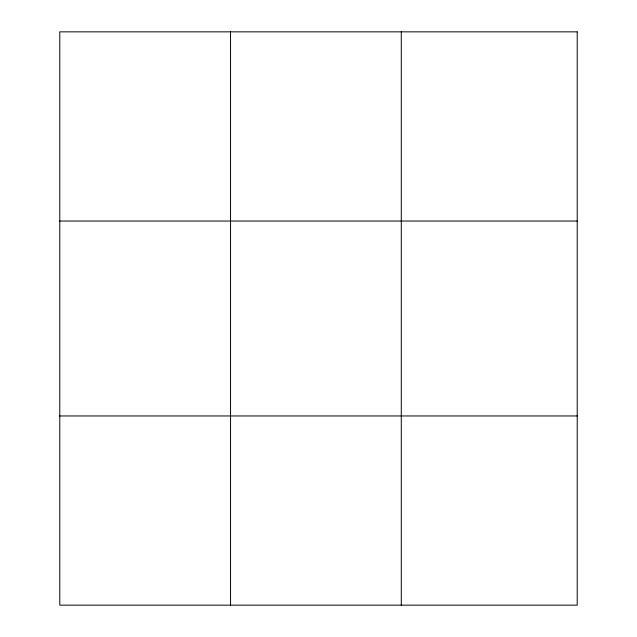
<?xml version="1.0" encoding="UTF-8"?>
<svg xmlns="http://www.w3.org/2000/svg" width="637" height="637" viewBox="0 0 637 637"><rect width="100%" height="100%" fill="white"/><g stroke="black" fill="none" stroke-linecap="round" stroke-linejoin="round"><path stroke-width="0.96" d="M230.538 31.85L230.538 605.15M401.286 31.85L401.286 605.15M59.782 221.039L577.218 221.039M59.782 415.961L577.218 415.961M577.218 31.85L577.218 605.15L59.782 605.15L59.782 31.85L577.218 31.85"/></g></svg>
